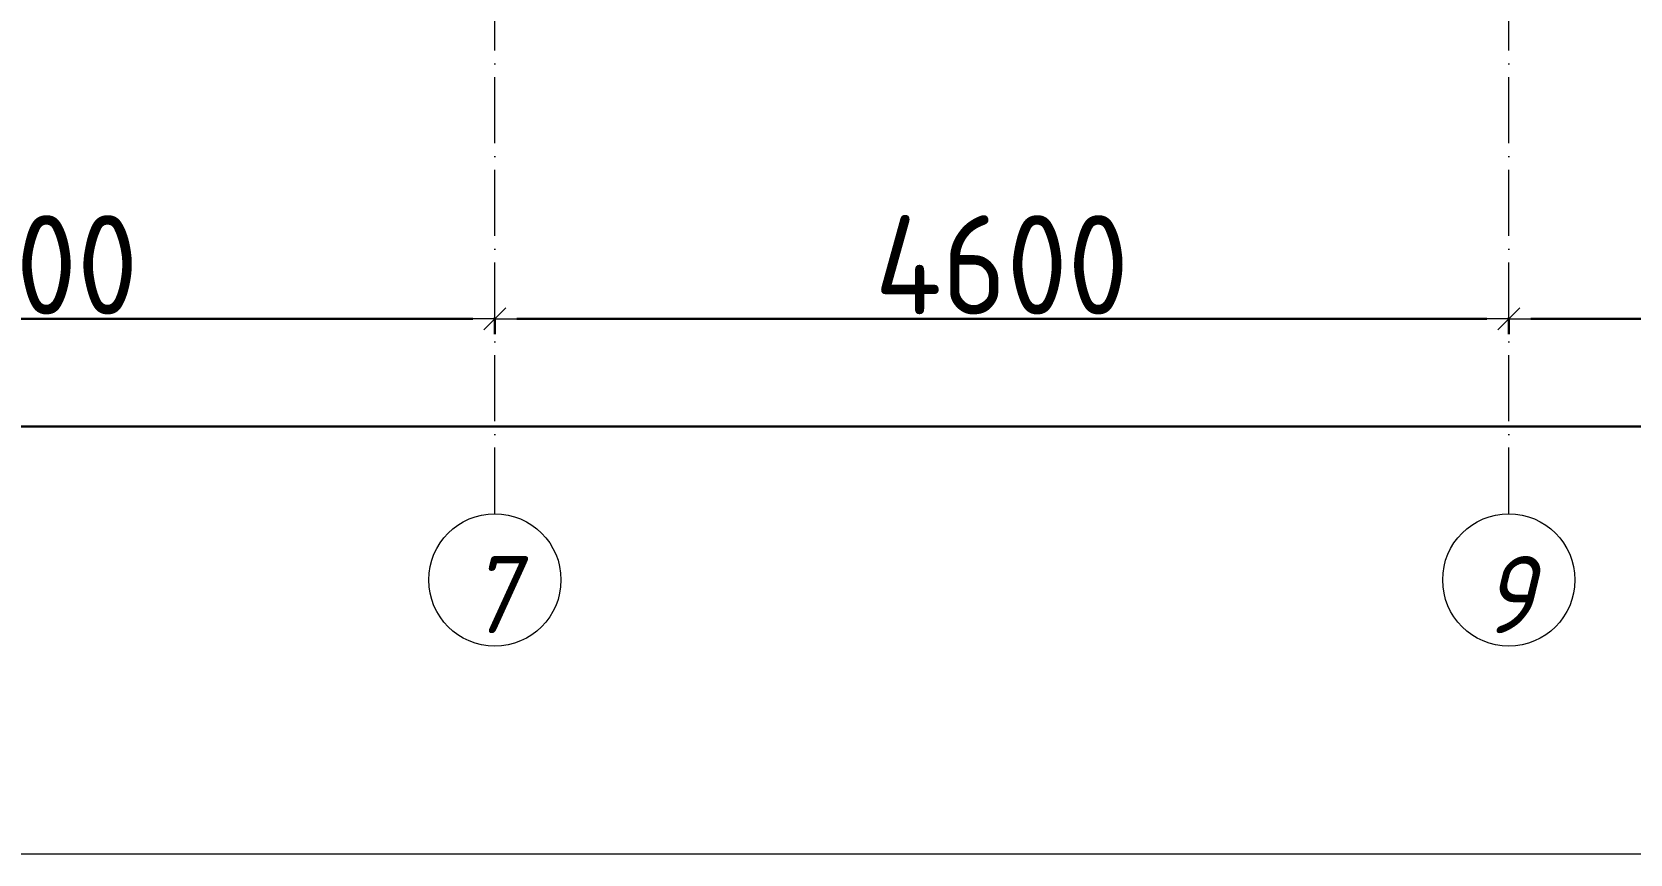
# Model space of a CAD drawing. Header units: millimetres. Extents: x -17017 to 628417, y -109036 to 199237.
# Drawn here: x 51010 to 58260, y 57688 to 61416 of the extents above; entities that cross this region are included whole.
import ezdxf

# ---------------------------------------------------------------- set-up
doc = ezdxf.new("R2010")
doc.units = ezdxf.units.MM
doc.linetypes.add('50_200_ШТРИХ_1Т_ш5_п1_п1_', pattern=[700, 500, -100, 0, -100])
for name, color, linetype, lineweight in [('3.1) ЖБ окна 1.2 м', 102, 'Continuous', 30), ('A-____-____-DIMS', 7, 'Continuous', 9), ('S-GRID-____-IDEN', 7, 'Continuous', 9), ('S-GRID-____-OTLN-1', 7, '50_200_ШТРИХ_1Т_ш5_п1_п1_', 9)]:
    doc.layers.add(name, color=color, linetype=linetype, lineweight=lineweight)
doc.styles.add('ISOCPEUR_I', font='isocpeui.ttf', dxfattribs={"width": 0.9, "height": 2.5})
doc.styles.add('СПДС', font='isocpeur.ttf', dxfattribs={"width": 0.9})
doc.dimstyles.new('Размера А3', dxfattribs={"dimtxt": 200, "dimasz": 100, "dimexe": 70, "dimexo": 100, "dimgap": 20, "dimtad": 1, "dimdec": 0, "dimrnd": 10, "dimzin": 0, "dimdsep": 46, "dimtxsty": 'СПДС', "dimblk": 'ARROWHEAD_6', "dimcen": 1, "dimclrd": 256, "dimclre": 256, "dimclrt": 256, "dimazin": 0, "dimtfac": 1, "dimtdec": 0, "dimtmove": 2, "dimatfit": 3, "dimfxl": 1, "dimtolj": 1, "dimtzin": 0, "dimarcsym": 0})

# ---------------------------------------------------------------- blocks, each defined once
blk = doc.blocks.new('Ось сетки - Круг_Ø6_00__ISO-2_5_0_9K_-25732049-АР1_План отверстий 2 этажа в осях 1-64_А-ГГ')
at = {"layer": 'S-GRID-____-IDEN'}
blk.add_circle((0, 0), 3, dxfattribs=at)
blk = doc.blocks.new('ARROWHEAD_6')
at = {"color": 0, "linetype": 'Continuous'}
for p, q in [((0, 0), (-1, 0)), ((-0.5, -0.5), (0.5, 0.5))]:
    blk.add_line(p, q, dxfattribs=at)
blk = doc.blocks.new('*D2663')
at = {"layer": 'A-____-____-DIMS', "lineweight": -2, "transparency": 16777216}
for p, q in [((-10141.7, 455423.5), (-10141.7, 455347.4)), ((-10041.7, 455417.4), (-5841.7, 455417.4)), ((-5741.7, 455423.5), (-5741.7, 455347.4))]:
    blk.add_line(p, q, dxfattribs=at)
at = {"layer": 'Defpoints', "color": 0, "transparency": 16777216}
for p in [(-10141.7, 455523.5), (-5741.7, 455523.5), (-5741.7, 455417.4)]:
    blk.add_point(p, dxfattribs=at)
at = {"layer": 'A-____-____-DIMS', "lineweight": -2, "transparency": 16777216, "xscale": 100, "yscale": 100, "zscale": 100, "rotation": 180}
blk.add_blockref('ARROWHEAD_6', (-10141.7, 455417.4), dxfattribs=at)
at = {"layer": 'A-____-____-DIMS', "lineweight": -2, "transparency": 16777216, "xscale": 100, "yscale": 100, "zscale": 100}
blk.add_blockref('ARROWHEAD_6', (-5741.7, 455417.4), dxfattribs=at)
at = {"layer": 'A-____-____-DIMS', "transparency": 16777216, "insert": (-7941.7, 455662.4), "char_height": 450, "attachment_point": 5, "style": 'СПДС'}
blk.add_mtext('\\A1;4400', dxfattribs=at)
blk = doc.blocks.new('*D2664')
at = {"layer": 'A-____-____-DIMS', "lineweight": -2, "transparency": 16777216}
for p, q in [((-5741.7, 455423.5), (-5741.7, 455347.4)), ((-5641.7, 455417.4), (-1241.7, 455417.4)), ((-1141.7, 455423.5), (-1141.7, 455347.4))]:
    blk.add_line(p, q, dxfattribs=at)
at = {"layer": 'Defpoints', "color": 0, "transparency": 16777216}
for p in [(-5741.7, 455523.5), (-1141.7, 455523.5), (-1141.7, 455417.4)]:
    blk.add_point(p, dxfattribs=at)
at = {"layer": 'A-____-____-DIMS', "lineweight": -2, "transparency": 16777216, "xscale": 100, "yscale": 100, "zscale": 100, "rotation": 180}
blk.add_blockref('ARROWHEAD_6', (-5741.7, 455417.4), dxfattribs=at)
at = {"layer": 'A-____-____-DIMS', "lineweight": -2, "transparency": 16777216, "xscale": 100, "yscale": 100, "zscale": 100}
blk.add_blockref('ARROWHEAD_6', (-1141.7, 455417.4), dxfattribs=at)
at = {"layer": 'A-____-____-DIMS', "transparency": 16777216, "insert": (-3441.7, 455662.4), "char_height": 450, "attachment_point": 5, "style": 'СПДС'}
blk.add_mtext('\\A1;4600', dxfattribs=at)
blk = doc.blocks.new('*D2665')
at = {"layer": 'A-____-____-DIMS', "lineweight": -2, "transparency": 16777216}
for p, q in [((-1141.7, 455423.5), (-1141.7, 455347.4)), ((-1041.7, 455417.4), (1358.3, 455417.4)), ((1458.3, 455423.5), (1458.3, 455347.4))]:
    blk.add_line(p, q, dxfattribs=at)
at = {"layer": 'Defpoints', "color": 0, "transparency": 16777216}
for p in [(-1141.7, 455523.5), (1458.3, 455523.5), (1458.3, 455417.4)]:
    blk.add_point(p, dxfattribs=at)
at = {"layer": 'A-____-____-DIMS', "lineweight": -2, "transparency": 16777216, "xscale": 100, "yscale": 100, "zscale": 100, "rotation": 180}
blk.add_blockref('ARROWHEAD_6', (-1141.7, 455417.4), dxfattribs=at)
at = {"layer": 'A-____-____-DIMS', "lineweight": -2, "transparency": 16777216, "xscale": 100, "yscale": 100, "zscale": 100}
blk.add_blockref('ARROWHEAD_6', (1458.3, 455417.4), dxfattribs=at)
at = {"layer": 'A-____-____-DIMS', "transparency": 16777216, "insert": (158.3, 455662.4), "char_height": 450, "attachment_point": 5, "style": 'СПДС'}
blk.add_mtext('\\A1;2600', dxfattribs=at)
blk = doc.blocks.new('*D2691')
at = {"layer": 'A-____-____-DIMS', "lineweight": -2, "transparency": 16777216}
for p, q in [((-17941.7, 454935.3), (-17941.7, 454859.2)), ((-17841.7, 454929.2), (85458.3, 454929.2)), ((85558.3, 454935.3), (85558.3, 454859.2))]:
    blk.add_line(p, q, dxfattribs=at)
at = {"layer": 'Defpoints', "color": 0, "transparency": 16777216}
for p in [(-17941.7, 455035.3), (85558.3, 455035.3), (85558.3, 454929.2)]:
    blk.add_point(p, dxfattribs=at)
at = {"layer": 'A-____-____-DIMS', "lineweight": -2, "transparency": 16777216, "xscale": 100, "yscale": 100, "zscale": 100, "rotation": 180}
blk.add_blockref('ARROWHEAD_6', (-17941.7, 454929.2), dxfattribs=at)
at = {"layer": 'A-____-____-DIMS', "lineweight": -2, "transparency": 16777216, "xscale": 100, "yscale": 100, "zscale": 100}
blk.add_blockref('ARROWHEAD_6', (85558.3, 454929.2), dxfattribs=at)
at = {"layer": 'A-____-____-DIMS', "transparency": 16777216, "insert": (33808.3, 455174.2), "char_height": 450, "attachment_point": 5, "style": 'СПДС'}
blk.add_mtext('\\A1;103500', dxfattribs=at)
blk = doc.blocks.new('2этаж')
at = {"layer": 'S-GRID-____-OTLN-1', "color": 251, "ltscale": 0.6, "true_color": 0x636466}
for p, q in [((-5741.7, 454533.3), (-5741.7, 508896.9)), ((-1141.7, 454533.3), (-1141.7, 508896.9))]:
    blk.add_line(p, q, dxfattribs=at)
at = {"layer": 'S-GRID-____-IDEN', "char_height": 350, "width": 202.025, "attachment_point": 1, "style": 'ISOCPEUR_I'}
for s, insert in [('\\fISOCPEUR|b0|i1|c204|p34|;\\W.9;7', (-5863.3, 454342.1)), ('\\fISOCPEUR|b0|i1|c204|p34|;\\W.9;9', (-1263.3, 454342.1))]:
    blk.add_mtext(s, dxfattribs=dict(at, insert=insert))
at = {"layer": 'A-____-____-DIMS'}
for base, p1, p2, picture, middle in [((-5741.7, 455417.4), (-10141.7, 455523.5), (-5741.7, 455523.5), '*D2663', (-7941.7, 455662.4)), ((-1141.7, 455417.4), (-5741.7, 455523.5), (-1141.7, 455523.5), '*D2664', (-3441.7, 455662.4)), ((1458.3, 455417.4), (-1141.7, 455523.5), (1458.3, 455523.5), '*D2665', (158.3, 455662.4)), ((85558.3, 454929.2), (-17941.7, 455035.3), (85558.3, 455035.3), '*D2691', (33808.3, 455174.2))]:
    dim = blk.add_linear_dim(base=base, p1=p1, p2=p2, dimstyle='Размера А3', override={"dimtxt": 450}, dxfattribs=at)
    dim.commit()
    dim.dimension.update_dxf_attribs({"geometry": picture, "text_midpoint": middle})

msp = doc.modelspace()

# ---------------------------------------------------------------- linework, layer by layer
at = {"color": 1, "lineweight": 0}
msp.add_lwpolyline([(35696.9, 156516.4), (148932.9, 156516.4), (148932.9, 57688.4), (35696.9, 57688.4)], close=True, dxfattribs=at)

# ---------------------------------------------------------------- block references
at = {"layer": '3.1) ЖБ окна 1.2 м'}
msp.add_blockref('2этаж', (58851.4, -395302.3), dxfattribs=at)
at = {"layer": 'S-GRID-____-IDEN', "xscale": 99.99999999999993, "yscale": 99.99999999999993, "zscale": 99.99999999999993}
for p in [(53109.7, 58931.1), (57709.7, 58931.1)]:
    msp.add_blockref('Ось сетки - Круг_Ø6_00__ISO-2_5_0_9K_-25732049-АР1_План отверстий 2 этажа в осях 1-64_А-ГГ', p, dxfattribs=at)

doc.saveas('drawing.dxf')
